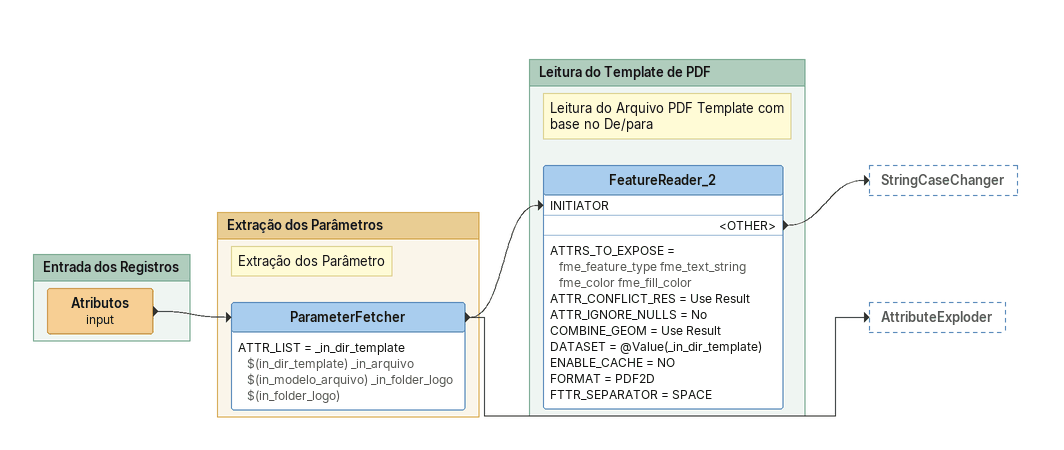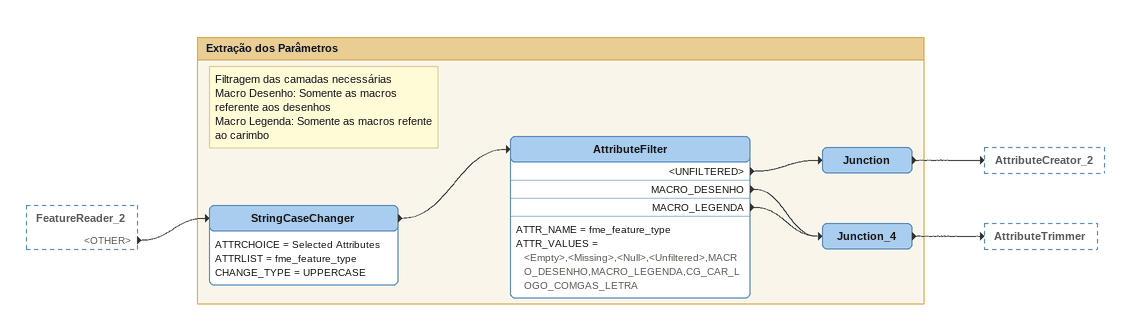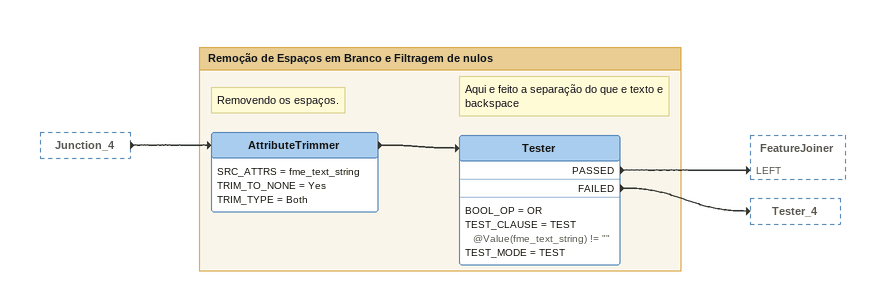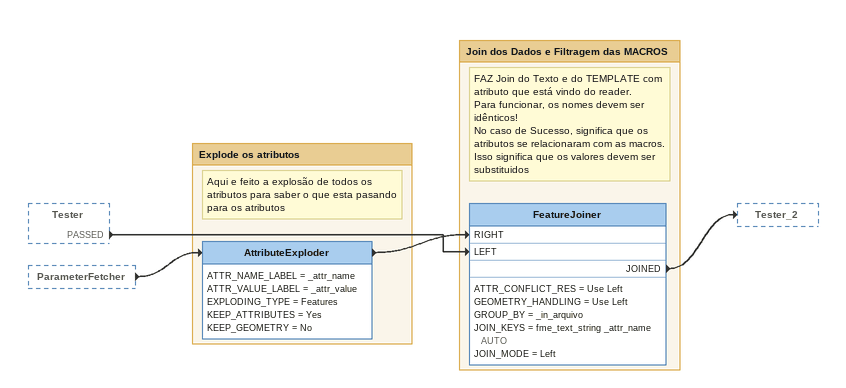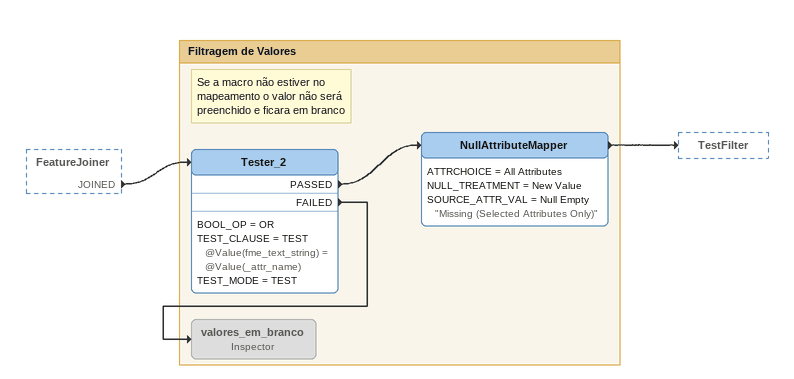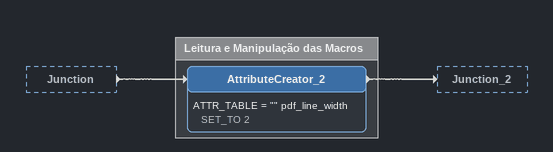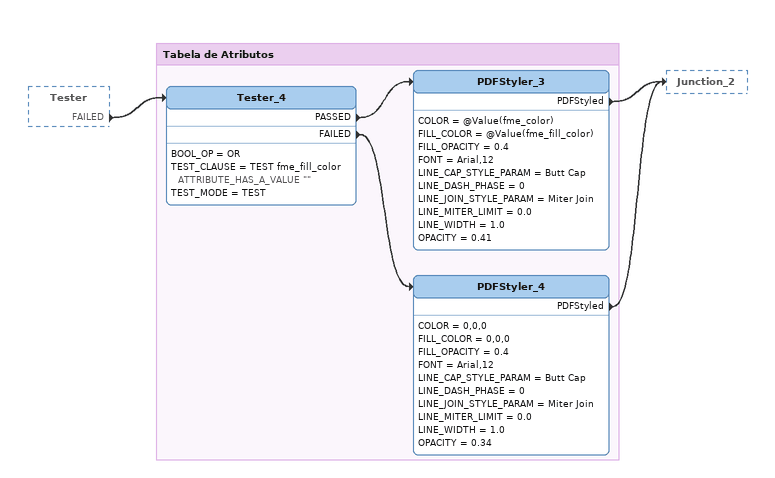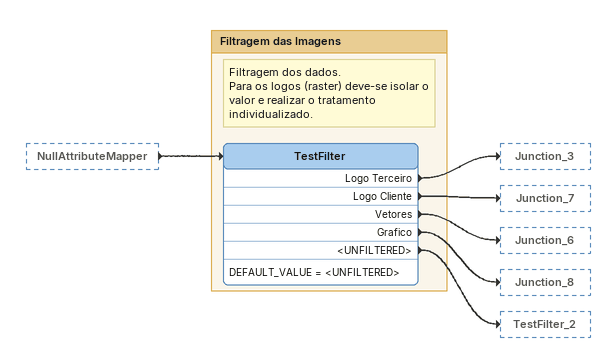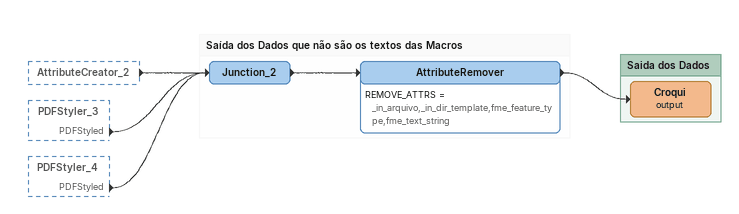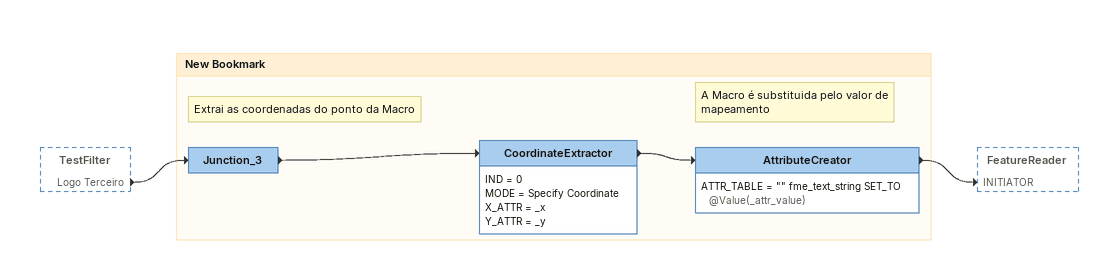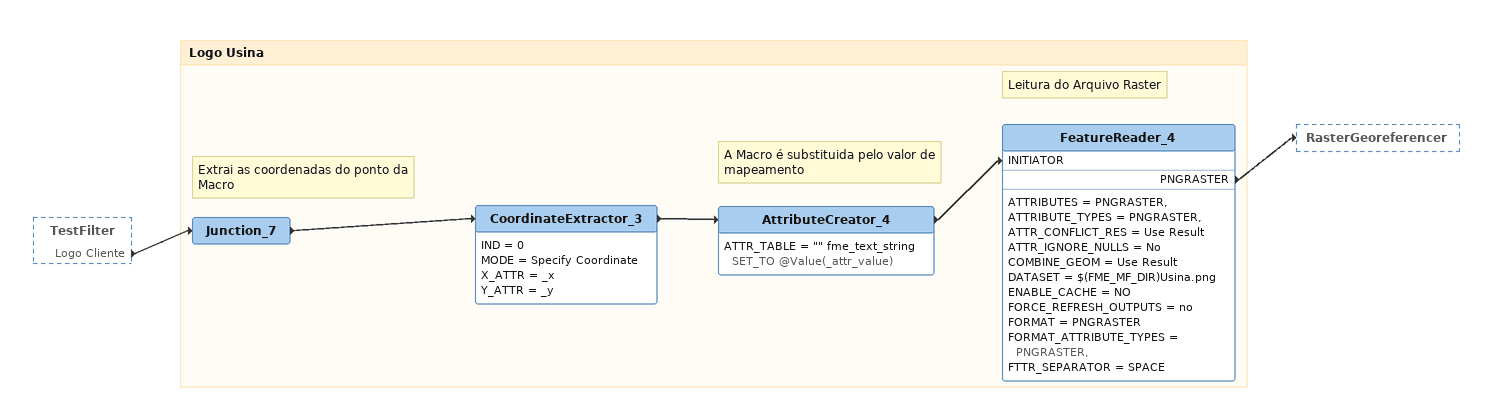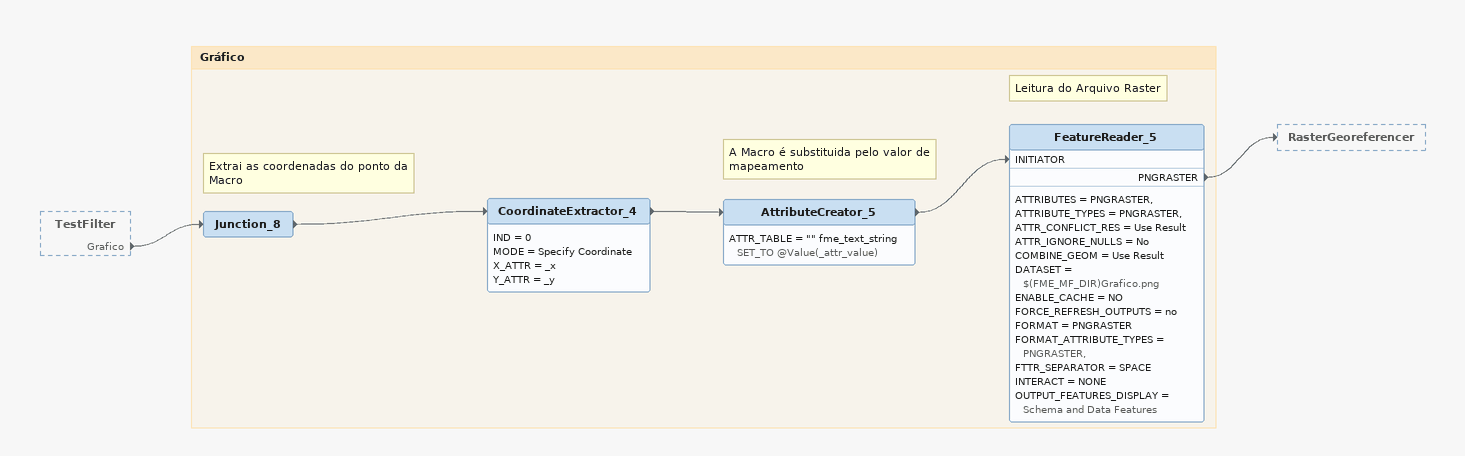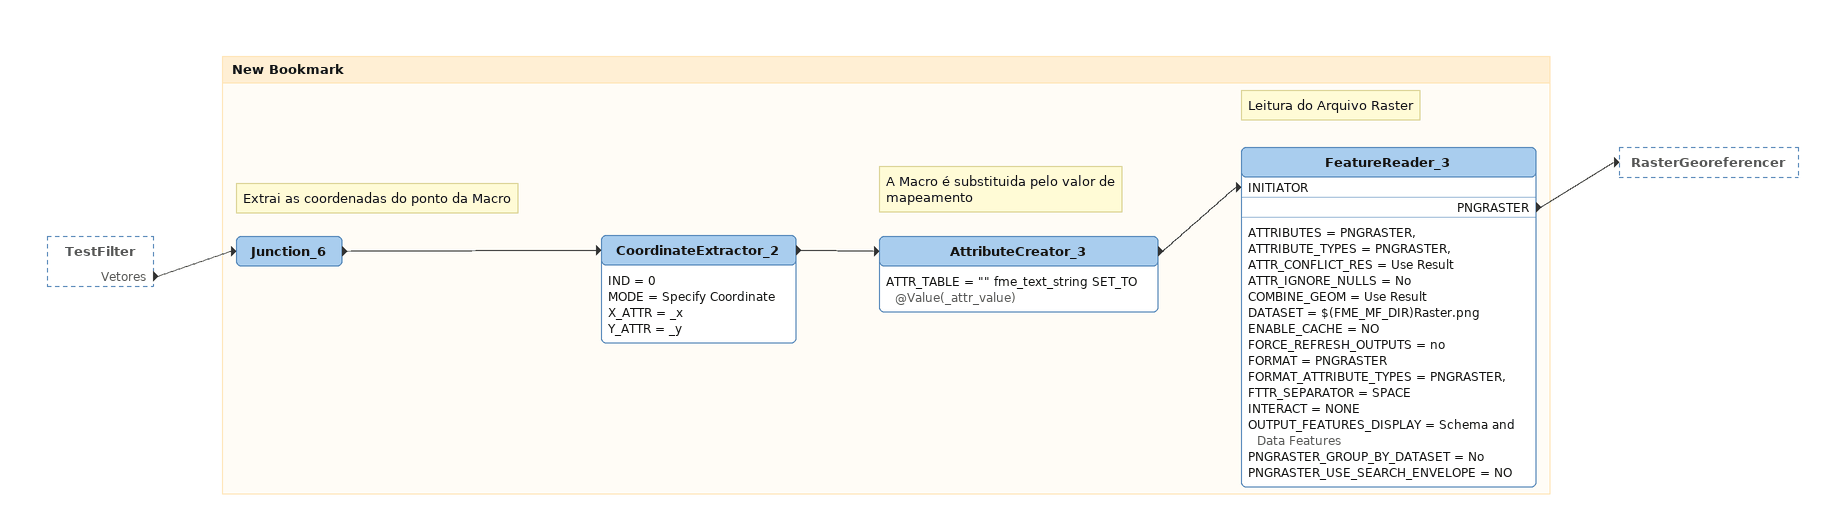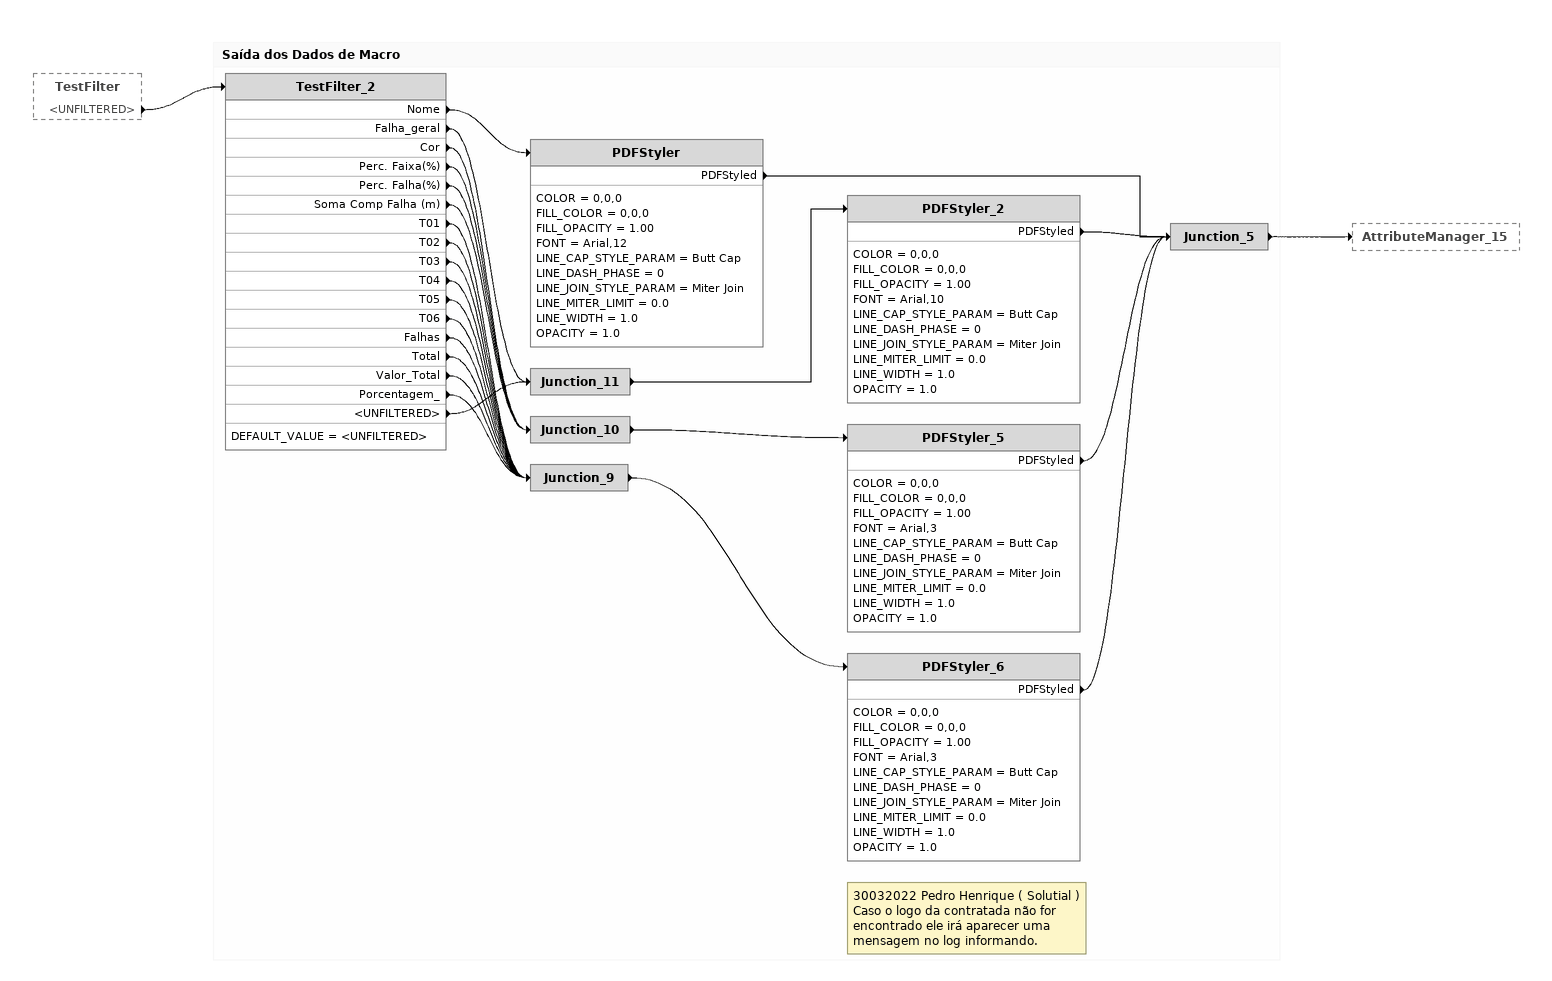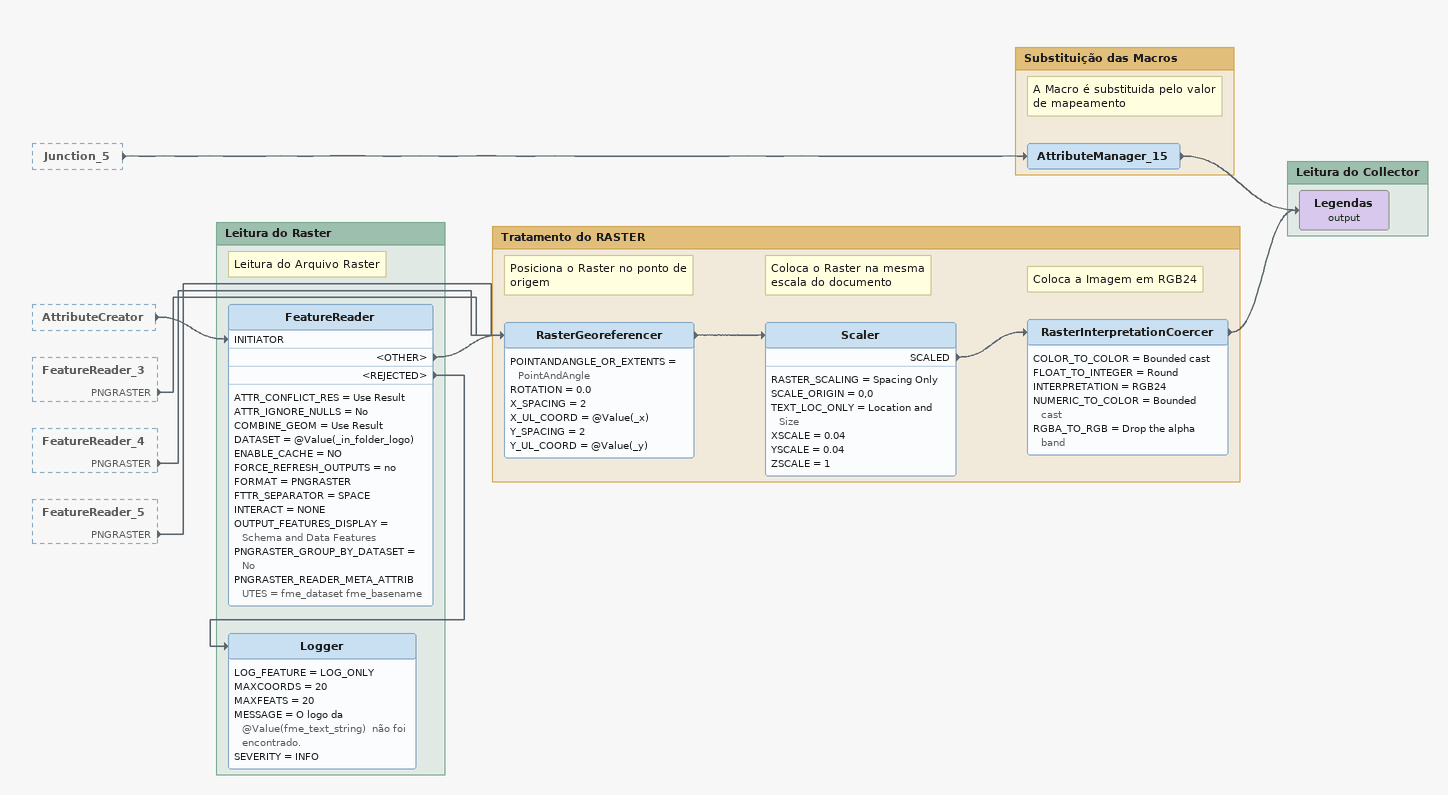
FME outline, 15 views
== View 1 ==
Bookmark: Entrada dos Registros
Atributos (input)
    -> ParameterFetcher

Bookmark: Extração dos Parâmetros
Note: Extração dos Parâmetro
ParameterFetcher
    ATTR_LIST = _in_dir_template $(in_dir_template) _in_arquivo $(in_modelo_arquivo) _in_folder_logo $(in_folder_logo)
    -> FeatureReader_2 [INITIATOR]
    -> AttributeExploder

Bookmark: Leitura do Template de PDF
Note: Leitura do Arquivo PDF Template com base no De/para
FeatureReader_2
    ATTRS_TO_EXPOSE = fme_feature_type fme_text_string fme_color fme_fill_color
    ATTR_CONFLICT_RES = Use Result
    ATTR_IGNORE_NULLS = No
    COMBINE_GEOM = Use Result
    DATASET = @Value(_in_dir_template)
    ENABLE_CACHE = NO
    FORMAT = PDF2D
    FTTR_SEPARATOR = SPACE
    <OTHER> -> StringCaseChanger

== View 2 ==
FeatureReader_2 [outside]
    <OTHER> -> StringCaseChanger

Bookmark: Extração dos Parâmetros
StringCaseChanger
    ATTRCHOICE = Selected Attributes
    ATTRLIST = fme_feature_type
    CHANGE_TYPE = UPPERCASE
    -> AttributeFilter
Note: Filtragem das camadas necessárias / Macro Desenho: Somente as macros referente aos desenhos / Macro Legenda: Somente as macros refente ao carimbo
AttributeFilter
    ATTR_NAME = fme_feature_type
    ATTR_VALUES = <Empty>,<Missing>,<Null>,<Unfiltered>,MACRO_DESENHO,MACRO_LEGENDA,CG_CAR_LOGO_COMGAS_LETRA
    <UNFILTERED> -> Junction
    MACRO_DESENHO -> Junction_4
    MACRO_LEGENDA -> Junction_4
Junction
    -> AttributeCreator_2
Junction_4
    -> AttributeTrimmer

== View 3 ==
Junction_4 [outside]
    -> AttributeTrimmer

Bookmark: Remoção de Espaços em Branco e Filtragem de nulos
Note: Removendo os espaços.
AttributeTrimmer
    SRC_ATTRS = fme_text_string
    TRIM_TO_NONE = Yes
    TRIM_TYPE = Both
    -> Tester
Note: Aqui e feito a separação do que e texto e backspace
Tester
    BOOL_OP = OR
    TEST_CLAUSE = TEST @Value(fme_text_string) != ""
    TEST_MODE = TEST
    PASSED -> FeatureJoiner [LEFT]
    FAILED -> Tester_4

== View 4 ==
Tester [outside]
    PASSED -> FeatureJoiner [LEFT]
ParameterFetcher [outside]
    -> AttributeExploder

Bookmark: Explode os atributos
Note: Aqui e feito a explosão de todos os atributos para saber o que esta pasando para os atributos
AttributeExploder
    ATTR_NAME_LABEL = _attr_name
    ATTR_VALUE_LABEL = _attr_value
    EXPLODING_TYPE = Features
    KEEP_ATTRIBUTES = Yes
    KEEP_GEOMETRY = No
    -> FeatureJoiner [RIGHT]

Bookmark: Join dos Dados e Filtragem das MACROS
Note: FAZ Join do Texto e do TEMPLATE com atributo que está vindo do reader. / Para funcionar, os nomes devem ser idênticos! / No caso de Sucesso, significa que os atributos se relacionaram com as macros. Isso significa que os valores devem ser substituidos
FeatureJoiner
    ATTR_CONFLICT_RES = Use Left
    GEOMETRY_HANDLING = Use Left
    GROUP_BY = _in_arquivo
    JOIN_KEYS = fme_text_string _attr_name AUTO
    JOIN_MODE = Left
    JOINED -> Tester_2

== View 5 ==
FeatureJoiner [outside]
    JOINED -> Tester_2

Bookmark: Filtragem de Valores
Note: Se a macro não estiver no mapeamento o valor não será preenchido e ficara em branco
Tester_2
    BOOL_OP = OR
    TEST_CLAUSE = TEST @Value(fme_text_string) = @Value(_attr_name)
    TEST_MODE = TEST
    PASSED -> NullAttributeMapper
    FAILED -> valores_em_branco
NullAttributeMapper
    ATTRCHOICE = All Attributes
    NULL_TREATMENT = New Value
    SOURCE_ATTR_VAL = Null Empty "Missing (Selected Attributes Only)"
    -> TestFilter
valores_em_branco: Inspector [off]

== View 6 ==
Junction [outside]
    -> AttributeCreator_2

Bookmark: Leitura e Manipulação das Macros
AttributeCreator_2
    ATTR_TABLE = "" pdf_line_width SET_TO 2
    -> Junction_2

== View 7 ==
Tester [outside]
    FAILED -> Tester_4

Bookmark: Tabela de Atributos
Tester_4
    BOOL_OP = OR
    TEST_CLAUSE = TEST fme_fill_color ATTRIBUTE_HAS_A_VALUE ""
    TEST_MODE = TEST
    PASSED -> PDFStyler_3
    FAILED -> PDFStyler_4
PDFStyler_3
    COLOR = @Value(fme_color)
    FILL_COLOR = @Value(fme_fill_color)
    FILL_OPACITY = 0.4
    FONT = Arial,12
    LINE_CAP_STYLE_PARAM = Butt Cap
    LINE_DASH_PHASE = 0
    LINE_JOIN_STYLE_PARAM = Miter Join
    LINE_MITER_LIMIT = 0.0
    LINE_WIDTH = 1.0
    OPACITY = 0.41
    PDFStyled -> Junction_2
PDFStyler_4
    COLOR = 0,0,0
    FILL_COLOR = 0,0,0
    FILL_OPACITY = 0.4
    FONT = Arial,12
    LINE_CAP_STYLE_PARAM = Butt Cap
    LINE_DASH_PHASE = 0
    LINE_JOIN_STYLE_PARAM = Miter Join
    LINE_MITER_LIMIT = 0.0
    LINE_WIDTH = 1.0
    OPACITY = 0.34
    PDFStyled -> Junction_2

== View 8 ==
NullAttributeMapper [outside]
    -> TestFilter

Bookmark: Filtragem das Imagens
Note: Filtragem dos dados. / Para os logos (raster) deve-se isolar o valor e realizar o tratamento individualizado.
TestFilter
    DEFAULT_VALUE = <UNFILTERED>
    Logo Terceiro -> Junction_3
    Logo Cliente -> Junction_7
    Vetores -> Junction_6
    Grafico -> Junction_8
    <UNFILTERED> -> TestFilter_2

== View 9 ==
AttributeCreator_2 [outside]
    -> Junction_2
PDFStyler_3 [outside]
    PDFStyled -> Junction_2
PDFStyler_4 [outside]
    PDFStyled -> Junction_2

Bookmark: Saída dos Dados que não são os textos das Macros
Junction_2
    -> AttributeRemover
AttributeRemover
    REMOVE_ATTRS = _in_arquivo,_in_dir_template,fme_feature_type,fme_text_string
    -> Croqui (output)

Bookmark: Saida dos Dados
Croqui (output)

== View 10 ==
TestFilter [outside]
    Logo Terceiro -> Junction_3

Bookmark: New Bookmark
Junction_3
    -> CoordinateExtractor
Note: Extrai as coordenadas do ponto da Macro
CoordinateExtractor
    IND = 0
    MODE = Specify Coordinate
    X_ATTR = _x
    Y_ATTR = _y
    -> AttributeCreator
Note: A Macro é substituida pelo valor de mapeamento
AttributeCreator
    ATTR_TABLE = "" fme_text_string SET_TO @Value(_attr_value)
    -> FeatureReader [INITIATOR]

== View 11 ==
TestFilter [outside]
    Logo Cliente -> Junction_7

Bookmark: Logo Usina
Junction_7
    -> CoordinateExtractor_3
Note: Extrai as coordenadas do ponto da Macro
CoordinateExtractor_3
    IND = 0
    MODE = Specify Coordinate
    X_ATTR = _x
    Y_ATTR = _y
    -> AttributeCreator_4
Note: A Macro é substituida pelo valor de mapeamento
AttributeCreator_4
    ATTR_TABLE = "" fme_text_string SET_TO @Value(_attr_value)
    -> FeatureReader_4 [INITIATOR]
Note: Leitura do Arquivo Raster
FeatureReader_4
    ATTRIBUTES = PNGRASTER,
    ATTRIBUTE_TYPES = PNGRASTER,
    ATTR_CONFLICT_RES = Use Result
    ATTR_IGNORE_NULLS = No
    COMBINE_GEOM = Use Result
    DATASET = $(FME_MF_DIR)Usina.png
    ENABLE_CACHE = NO
    FORCE_REFRESH_OUTPUTS = no
    FORMAT = PNGRASTER
    FORMAT_ATTRIBUTE_TYPES = PNGRASTER,
    FTTR_SEPARATOR = SPACE
    PNGRASTER -> RasterGeoreferencer

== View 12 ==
TestFilter [outside]
    Grafico -> Junction_8

Bookmark: Gráfico
Junction_8
    -> CoordinateExtractor_4
Note: Extrai as coordenadas do ponto da Macro
CoordinateExtractor_4
    IND = 0
    MODE = Specify Coordinate
    X_ATTR = _x
    Y_ATTR = _y
    -> AttributeCreator_5
Note: A Macro é substituida pelo valor de mapeamento
AttributeCreator_5
    ATTR_TABLE = "" fme_text_string SET_TO @Value(_attr_value)
    -> FeatureReader_5 [INITIATOR]
Note: Leitura do Arquivo Raster
FeatureReader_5
    ATTRIBUTES = PNGRASTER,
    ATTRIBUTE_TYPES = PNGRASTER,
    ATTR_CONFLICT_RES = Use Result
    ATTR_IGNORE_NULLS = No
    COMBINE_GEOM = Use Result
    DATASET = $(FME_MF_DIR)Grafico.png
    ENABLE_CACHE = NO
    FORCE_REFRESH_OUTPUTS = no
    FORMAT = PNGRASTER
    FORMAT_ATTRIBUTE_TYPES = PNGRASTER,
    FTTR_SEPARATOR = SPACE
    INTERACT = NONE
    OUTPUT_FEATURES_DISPLAY = Schema and Data Features
    PNGRASTER -> RasterGeoreferencer

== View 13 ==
TestFilter [outside]
    Vetores -> Junction_6

Bookmark: New Bookmark
Junction_6
    -> CoordinateExtractor_2
Note: Extrai as coordenadas do ponto da Macro
CoordinateExtractor_2
    IND = 0
    MODE = Specify Coordinate
    X_ATTR = _x
    Y_ATTR = _y
    -> AttributeCreator_3
Note: A Macro é substituida pelo valor de mapeamento
AttributeCreator_3
    ATTR_TABLE = "" fme_text_string SET_TO @Value(_attr_value)
    -> FeatureReader_3 [INITIATOR]
Note: Leitura do Arquivo Raster
FeatureReader_3
    ATTRIBUTES = PNGRASTER,
    ATTRIBUTE_TYPES = PNGRASTER,
    ATTR_CONFLICT_RES = Use Result
    ATTR_IGNORE_NULLS = No
    COMBINE_GEOM = Use Result
    DATASET = $(FME_MF_DIR)Raster.png
    ENABLE_CACHE = NO
    FORCE_REFRESH_OUTPUTS = no
    FORMAT = PNGRASTER
    FORMAT_ATTRIBUTE_TYPES = PNGRASTER,
    FTTR_SEPARATOR = SPACE
    INTERACT = NONE
    OUTPUT_FEATURES_DISPLAY = Schema and Data Features
    PNGRASTER_GROUP_BY_DATASET = No
    PNGRASTER_USE_SEARCH_ENVELOPE = NO
    PNGRASTER -> RasterGeoreferencer

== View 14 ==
TestFilter [outside]
    <UNFILTERED> -> TestFilter_2

Bookmark: Saída dos Dados de Macro
TestFilter_2
    DEFAULT_VALUE = <UNFILTERED>
    Nome -> PDFStyler
    Falha_geral -> Junction_11
    Cor -> Junction_10
    Perc. Faixa(%) -> Junction_10
    Perc. Falha(%) -> Junction_10
    Soma Comp Falha (m) -> Junction_10
    T01 -> Junction_9
    T02 -> Junction_9
    T03 -> Junction_9
    T04 -> Junction_9
    T05 -> Junction_9
    T06 -> Junction_9
    Falhas -> Junction_9
    Total -> Junction_9
    Valor_Total -> Junction_9
    Porcentagem_ -> Junction_9
    <UNFILTERED> -> Junction_11
PDFStyler
    COLOR = 0,0,0
    FILL_COLOR = 0,0,0
    FILL_OPACITY = 1.00
    FONT = Arial,12
    LINE_CAP_STYLE_PARAM = Butt Cap
    LINE_DASH_PHASE = 0
    LINE_JOIN_STYLE_PARAM = Miter Join
    LINE_MITER_LIMIT = 0.0
    LINE_WIDTH = 1.0
    OPACITY = 1.0
    PDFStyled -> Junction_5
Junction_11
    -> PDFStyler_2
PDFStyler_2
    COLOR = 0,0,0
    FILL_COLOR = 0,0,0
    FILL_OPACITY = 1.00
    FONT = Arial,10
    LINE_CAP_STYLE_PARAM = Butt Cap
    LINE_DASH_PHASE = 0
    LINE_JOIN_STYLE_PARAM = Miter Join
    LINE_MITER_LIMIT = 0.0
    LINE_WIDTH = 1.0
    OPACITY = 1.0
    PDFStyled -> Junction_5
Junction_10
    -> PDFStyler_5
PDFStyler_5
    COLOR = 0,0,0
    FILL_COLOR = 0,0,0
    FILL_OPACITY = 1.00
    FONT = Arial,3
    LINE_CAP_STYLE_PARAM = Butt Cap
    LINE_DASH_PHASE = 0
    LINE_JOIN_STYLE_PARAM = Miter Join
    LINE_MITER_LIMIT = 0.0
    LINE_WIDTH = 1.0
    OPACITY = 1.0
    PDFStyled -> Junction_5
Junction_9
    -> PDFStyler_6
Note: 30032022 Pedro Henrique ( Solutial ) / Caso o logo da contratada não for encontrado ele irá aparecer uma mensagem no log informando.
PDFStyler_6
    COLOR = 0,0,0
    FILL_COLOR = 0,0,0
    FILL_OPACITY = 1.00
    FONT = Arial,3
    LINE_CAP_STYLE_PARAM = Butt Cap
    LINE_DASH_PHASE = 0
    LINE_JOIN_STYLE_PARAM = Miter Join
    LINE_MITER_LIMIT = 0.0
    LINE_WIDTH = 1.0
    OPACITY = 1.0
    PDFStyled -> Junction_5
Junction_5
    -> AttributeManager_15

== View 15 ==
Junction_5 [outside]
    -> AttributeManager_15
AttributeCreator [outside]
    -> FeatureReader [INITIATOR]
FeatureReader_3 [outside]
    PNGRASTER -> RasterGeoreferencer
FeatureReader_4 [outside]
    PNGRASTER -> RasterGeoreferencer
FeatureReader_5 [outside]
    PNGRASTER -> RasterGeoreferencer

Bookmark: Substituição das Macros
Note: A Macro é substituida pelo valor de mapeamento
AttributeManager_15
    -> Legendas (output)

Bookmark: Leitura do Raster
Note: Leitura do Arquivo Raster
FeatureReader
    ATTR_CONFLICT_RES = Use Result
    ATTR_IGNORE_NULLS = No
    COMBINE_GEOM = Use Result
    DATASET = @Value(_in_folder_logo)
    ENABLE_CACHE = NO
    FORCE_REFRESH_OUTPUTS = no
    FORMAT = PNGRASTER
    FTTR_SEPARATOR = SPACE
    INTERACT = NONE
    OUTPUT_FEATURES_DISPLAY = Schema and Data Features
    PNGRASTER_GROUP_BY_DATASET = No
    PNGRASTER_READER_META_ATTRIBUTES = fme_dataset fme_basename
    <OTHER> -> RasterGeoreferencer
    <REJECTED> -> Logger
Logger
    LOG_FEATURE = LOG_ONLY
    MAXCOORDS = 20
    MAXFEATS = 20
    MESSAGE = O logo da @Value(fme_text_string)  não foi encontrado.
    SEVERITY = INFO

Bookmark: Tratamento do RASTER
Note: Posiciona o Raster no ponto de origem
RasterGeoreferencer
    POINTANDANGLE_OR_EXTENTS = PointAndAngle
    ROTATION = 0.0
    X_SPACING = 2
    X_UL_COORD = @Value(_x)
    Y_SPACING = 2
    Y_UL_COORD = @Value(_y)
    -> Scaler
Note: Coloca o Raster na mesma escala do documento
Scaler
    RASTER_SCALING = Spacing Only
    SCALE_ORIGIN = 0,0
    TEXT_LOC_ONLY = Location and Size
    XSCALE = 0.04
    YSCALE = 0.04
    ZSCALE = 1
    SCALED -> RasterInterpretationCoercer
Note: Coloca a Imagem em RGB24
RasterInterpretationCoercer
    COLOR_TO_COLOR = Bounded cast
    FLOAT_TO_INTEGER = Round
    INTERPRETATION = RGB24
    NUMERIC_TO_COLOR = Bounded cast
    RGBA_TO_RGB = Drop the alpha band
    -> Legendas (output)

Bookmark: Leitura do Collector
Legendas (output)
